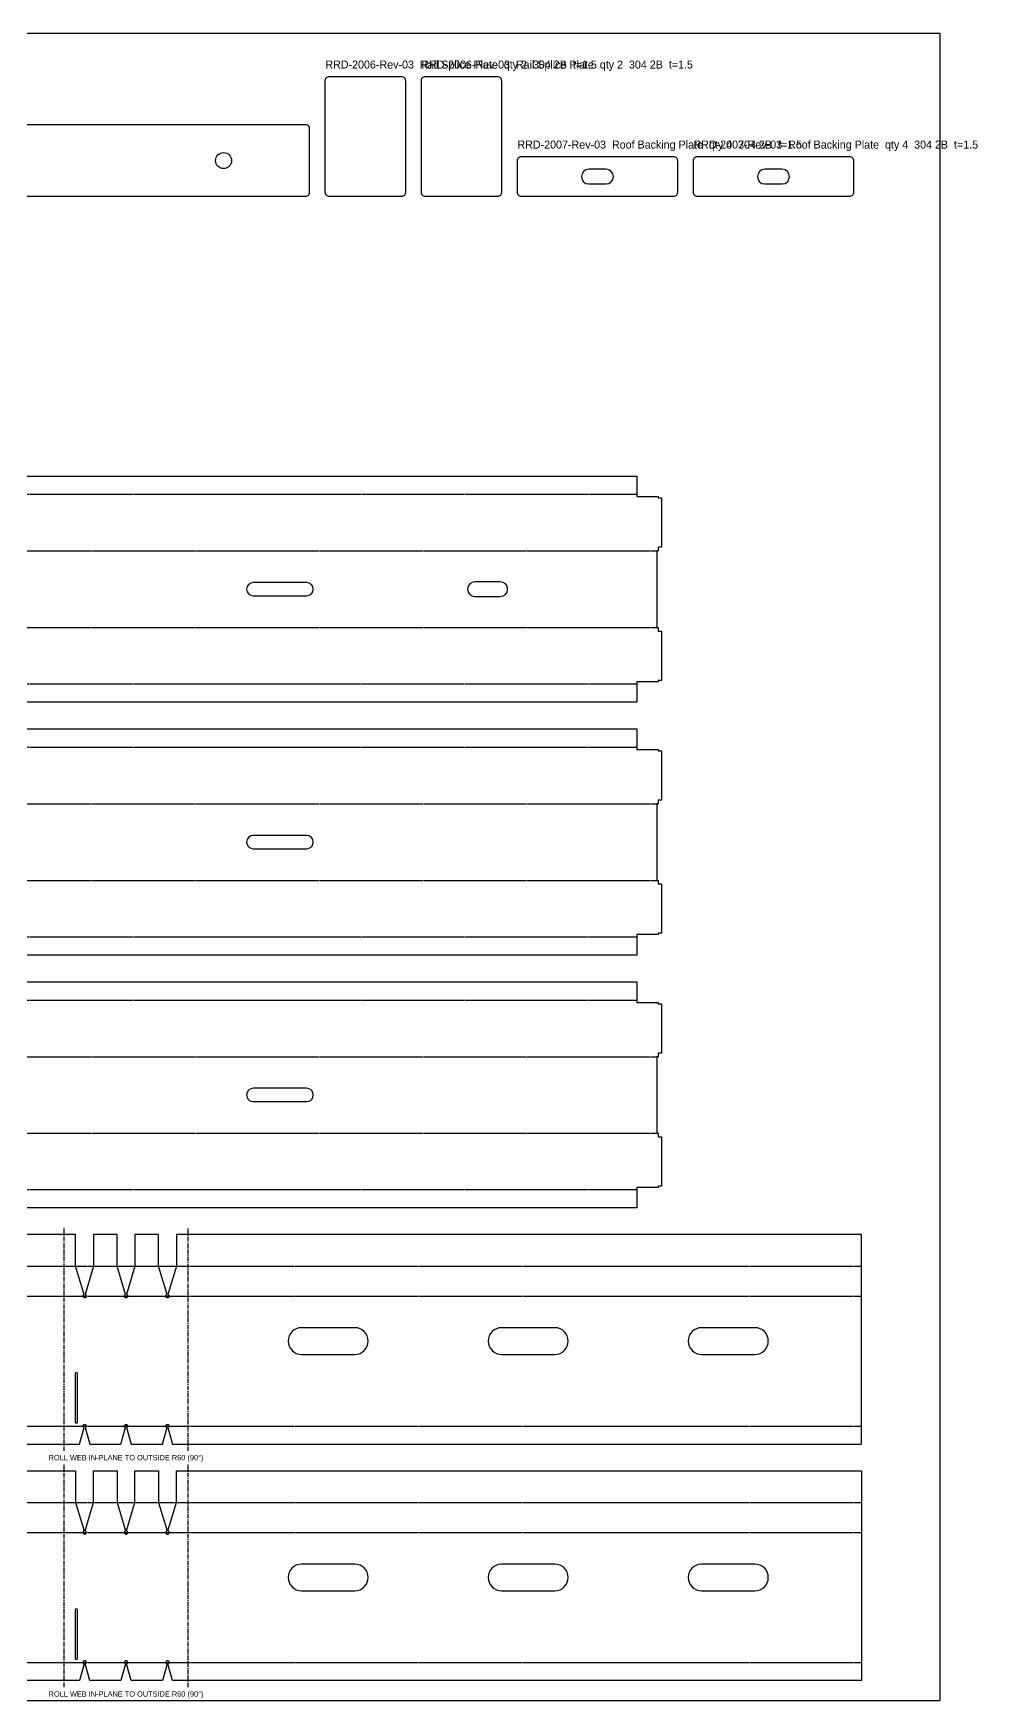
# Model space of a CAD drawing. Header units: millimetres. Extents: x 0 to 2528, y 0 to 1271.
# Drawn here: x 1820 to 2528, y 0 to 1250 of the extents above; entities that cross this region are included whole.
import ezdxf
from ezdxf.enums import TextEntityAlignment as Align

# ---------------------------------------------------------------- set-up
doc = ezdxf.new("R2010")
doc.units = ezdxf.units.MM
doc.linetypes.add('CENTER', pattern=[5.08, 3.175, -0.635, 0.635, -0.635])
doc.linetypes.add('DASHED', pattern=[1.524, 1.27, -0.254])
for name, color, linetype in [('BEND', 2, 'DASHED'), ('CUT', 7, 'Continuous'), ('NOTES', 3, 'Continuous'), ('ROLL', 4, 'CENTER')]:
    doc.layers.add(name, color=color, linetype=linetype)

msp = doc.modelspace()

# ---------------------------------------------------------------- linework, layer by layer
at = {"layer": 'BEND'}
for p, q in [((1177.5, 904.4), (2272.5, 904.4)), ((1161.5, 862), (2288.5, 862)), ((1161.5, 804.6), (2288.5, 804.6)), ((1177.5, 762.2), (2272.5, 762.2)), ((1177.5, 714.8), (2272.5, 714.8)), ((1161.5, 672.4), (2288.5, 672.4)), ((1161.5, 615), (2288.5, 615)), ((1177.5, 572.6), (2272.5, 572.6)), ((1177.5, 525.2), (2272.5, 525.2)), ((1161.5, 482.8), (2288.5, 482.8)), ((1161.5, 425.4), (2288.5, 425.4)), ((1177.5, 383.1), (2272.5, 383.1)), ((15, 325.7), (2441.1, 325.7)), ((15, 303.3), (2441.1, 303.3)), ((15, 205.9), (2441.1, 205.9)), ((15, 148.5), (2441.1, 148.5)), ((15, 126.1), (2441.1, 126.1)), ((15, 28.7), (2441.1, 28.7))]:
    msp.add_line(p, q, dxfattribs=at)
at = {"layer": 'CUT'}
for points in [[(2099, 1130.6), (2098.9, 1130.1), (2098.8, 1129.5), (2098.5, 1129), (2098.1, 1128.5), (2097.7, 1128.1), (2097.1, 1127.9), (2096.6, 1127.7), (2096, 1127.6), (2042, 1127.6), (2041.4, 1127.7), (2040.9, 1127.9), (2040.3, 1128.1), (2039.9, 1128.5), (2039.5, 1129), (2039.2, 1129.5), (2039.1, 1130.1), (2039, 1130.6), (2039, 1214.6), (2039.1, 1215.2), (2039.2, 1215.8), (2039.5, 1216.3), (2039.9, 1216.8), (2040.3, 1217.1), (2040.9, 1217.4), (2041.4, 1217.6), (2042, 1217.6), (2096, 1217.6), (2096.6, 1217.6), (2097.1, 1217.4), (2097.7, 1217.1), (2098.1, 1216.8), (2098.5, 1216.3), (2098.8, 1215.8), (2098.9, 1215.2), (2099, 1214.6)], [(2171, 1130.6), (2170.9, 1130.1), (2170.8, 1129.5), (2170.5, 1129), (2170.1, 1128.5), (2169.7, 1128.1), (2169.1, 1127.9), (2168.6, 1127.7), (2168, 1127.6), (2114, 1127.6), (2113.4, 1127.7), (2112.9, 1127.9), (2112.3, 1128.1), (2111.9, 1128.5), (2111.5, 1129), (2111.2, 1129.5), (2111.1, 1130.1), (2111, 1130.6), (2111, 1214.6), (2111.1, 1215.2), (2111.2, 1215.8), (2111.5, 1216.3), (2111.9, 1216.8), (2112.3, 1217.1), (2112.9, 1217.4), (2113.4, 1217.6), (2114, 1217.6), (2168, 1217.6), (2168.6, 1217.6), (2169.1, 1217.4), (2169.7, 1217.1), (2170.1, 1216.8), (2170.5, 1216.3), (2170.8, 1215.8), (2170.9, 1215.2), (2171, 1214.6)], [(2303, 1130.6), (2302.9, 1130.1), (2302.8, 1129.5), (2302.5, 1129), (2302.1, 1128.5), (2301.7, 1128.1), (2301.1, 1127.9), (2300.6, 1127.7), (2300, 1127.6), (2186, 1127.6), (2185.4, 1127.7), (2184.9, 1127.9), (2184.3, 1128.1), (2183.9, 1128.5), (2183.5, 1129), (2183.2, 1129.5), (2183.1, 1130.1), (2183, 1130.6), (2183, 1154.6), (2183.1, 1155.2), (2183.2, 1155.8), (2183.5, 1156.3), (2183.9, 1156.8), (2184.3, 1157.1), (2184.9, 1157.4), (2185.4, 1157.6), (2186, 1157.6), (2300, 1157.6), (2300.6, 1157.6), (2301.1, 1157.4), (2301.7, 1157.1), (2302.1, 1156.8), (2302.5, 1156.3), (2302.8, 1155.8), (2302.9, 1155.2), (2303, 1154.6)], [(2435, 1130.6), (2434.9, 1130.1), (2434.8, 1129.5), (2434.5, 1129), (2434.1, 1128.5), (2433.7, 1128.1), (2433.1, 1127.9), (2432.6, 1127.7), (2432, 1127.6), (2318, 1127.6), (2317.4, 1127.7), (2316.9, 1127.9), (2316.3, 1128.1), (2315.9, 1128.5), (2315.5, 1129), (2315.2, 1129.5), (2315.1, 1130.1), (2315, 1130.6), (2315, 1154.6), (2315.1, 1155.2), (2315.2, 1155.8), (2315.5, 1156.3), (2315.9, 1156.8), (2316.3, 1157.1), (2316.9, 1157.4), (2317.4, 1157.6), (2318, 1157.6), (2432, 1157.6), (2432.6, 1157.6), (2433.1, 1157.4), (2433.7, 1157.1), (2434.1, 1156.8), (2434.5, 1156.3), (2434.8, 1155.8), (2434.9, 1155.2), (2435, 1154.6)]]:
    msp.add_lwpolyline(points, close=True, dxfattribs=at)
for points in [[(1030, 1181.6), (2024, 1181.6), (2024.6, 1181.6), (2025.1, 1181.4), (2025.7, 1181.1), (2026.1, 1180.8), (2026.5, 1180.3), (2026.8, 1179.8), (2026.9, 1179.2), (2027, 1178.6), (2027, 1130.6), (2026.9, 1130.1), (2026.8, 1129.5), (2026.5, 1129), (2026.1, 1128.5), (2025.7, 1128.1), (2025.1, 1127.9), (2024.6, 1127.7), (2024, 1127.6), (1030, 1127.6)], [(1177.5, 918.1), (2272.5, 918.1), (2272.5, 902.7), (2288.5, 902.7), (2288.5, 901.7), (2291, 901.7), (2291, 864.7), (2288.5, 864.7), (2288.5, 862), (2287.5, 862), (2287.5, 804.6), (2288.5, 804.6), (2288.5, 801.9), (2291, 801.9), (2291, 764.9), (2288.5, 764.9), (2288.5, 763.9), (2272.5, 763.9), (2272.5, 748.5), (1177.5, 748.5)], [(1177.5, 728.5), (2272.5, 728.5), (2272.5, 713.1), (2288.5, 713.1), (2288.5, 712.1), (2291, 712.1), (2291, 675.1), (2288.5, 675.1), (2288.5, 672.4), (2287.5, 672.4), (2287.5, 615), (2288.5, 615), (2288.5, 612.3), (2291, 612.3), (2291, 575.3), (2288.5, 575.3), (2288.5, 574.3), (2272.5, 574.3), (2272.5, 558.9), (1177.5, 558.9)], [(1177.5, 538.9), (2272.5, 538.9), (2272.5, 523.5), (2288.5, 523.5), (2288.5, 522.5), (2291, 522.5), (2291, 485.5), (2288.5, 485.5), (2288.5, 482.8), (2287.5, 482.8), (2287.5, 425.4), (2288.5, 425.4), (2288.5, 422.8), (2291, 422.8), (2291, 385.8), (2288.5, 385.8), (2288.5, 384.8), (2272.5, 384.8), (2272.5, 369.4), (1177.5, 369.4)], [(601.4, 192.2), (1854.7, 192.2), (1858.2, 204.7), (1858.1, 204.7), (1857.9, 204.8), (1857.7, 205), (1857.5, 205.2), (1857.4, 205.4), (1857.4, 205.6), (1857.3, 205.9), (1857.4, 206.1), (1857.4, 206.4), (1857.5, 206.6), (1857.7, 206.8), (1857.9, 206.9), (1858.1, 207), (1858.3, 207.1), (1858.6, 207.1), (1858.8, 207.1), (1859.1, 207), (1859.3, 206.9), (1859.5, 206.8), (1859.6, 206.6), (1859.7, 206.4), (1859.8, 206.1), (1859.8, 205.9), (1859.8, 205.6), (1859.7, 205.4), (1859.6, 205.2), (1859.5, 205), (1859.3, 204.8), (1859.1, 204.7), (1858.9, 204.7), (1862.4, 192.2), (1885.8, 192.2), (1889.3, 204.7), (1889.1, 204.7), (1888.9, 204.8), (1888.7, 205), (1888.6, 205.2), (1888.4, 205.4), (1888.4, 205.6), (1888.4, 205.9), (1888.4, 206.1), (1888.4, 206.4), (1888.6, 206.6), (1888.7, 206.8), (1888.9, 206.9), (1889.1, 207), (1889.4, 207.1), (1889.6, 207.1), (1889.8, 207.1), (1890.1, 207), (1890.3, 206.9), (1890.5, 206.8), (1890.6, 206.6), (1890.8, 206.4), (1890.8, 206.1), (1890.9, 205.9), (1890.8, 205.6), (1890.8, 205.4), (1890.6, 205.2), (1890.5, 205), (1890.3, 204.8), (1890.1, 204.7), (1889.9, 204.7), (1893.4, 192.2), (1916.8, 192.2), (1920.3, 204.7), (1920.1, 204.7), (1919.9, 204.8), (1919.7, 205), (1919.6, 205.2), (1919.5, 205.4), (1919.4, 205.6), (1919.4, 205.9), (1919.4, 206.1), (1919.5, 206.4), (1919.6, 206.6), (1919.7, 206.8), (1919.9, 206.9), (1920.1, 207), (1920.4, 207.1), (1920.6, 207.1), (1920.9, 207.1), (1921.1, 207), (1921.3, 206.9), (1921.5, 206.8), (1921.7, 206.6), (1921.8, 206.4), (1921.9, 206.1), (1921.9, 205.9), (1921.9, 205.6), (1921.8, 205.4), (1921.7, 205.2), (1921.5, 205), (1921.3, 204.8), (1921.1, 204.7), (1921, 204.7), (1924.5, 192.2), (2441.1, 192.2), (2441.1, 349.4), (1927.4, 349.4), (1927.4, 325.7), (1921, 304.5), (1921.1, 304.4), (1921.3, 304.3), (1921.5, 304.2), (1921.7, 304), (1921.8, 303.7), (1921.9, 303.5), (1921.9, 303.3), (1921.9, 303), (1921.8, 302.8), (1921.7, 302.6), (1921.5, 302.4), (1921.3, 302.2), (1921.1, 302.1), (1920.9, 302), (1920.6, 302), (1920.4, 302), (1920.1, 302.1), (1919.9, 302.2), (1919.7, 302.4), (1919.6, 302.6), (1919.5, 302.8), (1919.4, 303), (1919.4, 303.3), (1919.4, 303.5), (1919.5, 303.7), (1919.6, 304), (1919.7, 304.2), (1919.9, 304.3), (1920.1, 304.4), (1920.3, 304.5), (1913.9, 325.7), (1913.9, 349.4), (1896.3, 349.4), (1896.3, 325.7), (1890, 304.5), (1890.1, 304.4), (1890.3, 304.3), (1890.5, 304.2), (1890.6, 304), (1890.8, 303.7), (1890.8, 303.5), (1890.9, 303.3), (1890.8, 303), (1890.8, 302.8), (1890.6, 302.6), (1890.5, 302.4), (1890.3, 302.2), (1890.1, 302.1), (1889.8, 302), (1889.6, 302), (1889.4, 302), (1889.1, 302.1), (1888.9, 302.2), (1888.7, 302.4), (1888.6, 302.6), (1888.4, 302.8), (1888.4, 303), (1888.4, 303.3), (1888.4, 303.5), (1888.4, 303.7), (1888.6, 304), (1888.7, 304.2), (1888.9, 304.3), (1889.1, 304.4), (1889.2, 304.5), (1882.9, 325.7), (1882.9, 349.4), (1865.3, 349.4), (1865.3, 325.7), (1858.9, 304.5), (1859.1, 304.4), (1859.3, 304.3), (1859.5, 304.2), (1859.6, 304), (1859.7, 303.7), (1859.8, 303.5), (1859.8, 303.3), (1859.8, 303), (1859.7, 302.8), (1859.6, 302.6), (1859.5, 302.4), (1859.3, 302.2), (1859.1, 302.1), (1858.8, 302), (1858.6, 302), (1858.3, 302), (1858.1, 302.1), (1857.9, 302.2), (1857.7, 302.4), (1857.5, 302.6), (1857.4, 302.8), (1857.4, 303), (1857.3, 303.3), (1857.4, 303.5), (1857.4, 303.7), (1857.5, 304), (1857.7, 304.2), (1857.9, 304.3), (1858.1, 304.4), (1858.2, 304.5), (1851.8, 325.7), (1851.8, 349.4), (604.3, 349.4)], [(604.3, 172.2), (1851.8, 172.2), (1851.8, 148.5), (1858.2, 127.3), (1858.1, 127.2), (1857.9, 127.1), (1857.7, 127), (1857.5, 126.8), (1857.4, 126.6), (1857.4, 126.3), (1857.3, 126.1), (1857.4, 125.8), (1857.4, 125.6), (1857.5, 125.4), (1857.7, 125.2), (1857.9, 125.1), (1858.1, 124.9), (1858.3, 124.9), (1858.6, 124.8), (1858.8, 124.9), (1859.1, 124.9), (1859.3, 125.1), (1859.5, 125.2), (1859.6, 125.4), (1859.7, 125.6), (1859.8, 125.8), (1859.8, 126.1), (1859.8, 126.3), (1859.7, 126.6), (1859.6, 126.8), (1859.5, 127), (1859.3, 127.1), (1859.1, 127.2), (1858.9, 127.3), (1865.3, 148.5), (1865.3, 172.2), (1882.9, 172.2), (1882.9, 148.5), (1889.2, 127.3), (1889.1, 127.2), (1888.9, 127.1), (1888.7, 127), (1888.6, 126.8), (1888.4, 126.6), (1888.4, 126.3), (1888.4, 126.1), (1888.4, 125.8), (1888.4, 125.6), (1888.6, 125.4), (1888.7, 125.2), (1888.9, 125.1), (1889.1, 124.9), (1889.4, 124.9), (1889.6, 124.8), (1889.8, 124.9), (1890.1, 124.9), (1890.3, 125.1), (1890.5, 125.2), (1890.6, 125.4), (1890.8, 125.6), (1890.8, 125.8), (1890.9, 126.1), (1890.8, 126.3), (1890.8, 126.6), (1890.6, 126.8), (1890.5, 127), (1890.3, 127.1), (1890.1, 127.2), (1890, 127.3), (1896.3, 148.5), (1896.3, 172.2), (1913.9, 172.2), (1913.9, 148.5), (1920.3, 127.3), (1920.1, 127.2), (1919.9, 127.1), (1919.7, 127), (1919.6, 126.8), (1919.5, 126.6), (1919.4, 126.3), (1919.4, 126.1), (1919.4, 125.8), (1919.5, 125.6), (1919.6, 125.4), (1919.7, 125.2), (1919.9, 125.1), (1920.1, 124.9), (1920.4, 124.9), (1920.6, 124.8), (1920.9, 124.9), (1921.1, 124.9), (1921.3, 125.1), (1921.5, 125.2), (1921.7, 125.4), (1921.8, 125.6), (1921.9, 125.8), (1921.9, 126.1), (1921.9, 126.3), (1921.8, 126.6), (1921.7, 126.8), (1921.5, 127), (1921.3, 127.1), (1921.1, 127.2), (1921, 127.3), (1927.4, 148.5), (1927.4, 172.2), (2441.1, 172.2), (2441.1, 15), (1924.5, 15), (1921, 27.5), (1921.1, 27.5), (1921.3, 27.7), (1921.5, 27.8), (1921.7, 28), (1921.8, 28.2), (1921.9, 28.5), (1921.9, 28.7), (1921.9, 28.9), (1921.8, 29.2), (1921.7, 29.4), (1921.5, 29.6), (1921.3, 29.7), (1921.1, 29.9), (1920.9, 29.9), (1920.6, 29.9), (1920.4, 29.9), (1920.1, 29.9), (1919.9, 29.7), (1919.7, 29.6), (1919.6, 29.4), (1919.5, 29.2), (1919.4, 28.9), (1919.4, 28.7), (1919.4, 28.5), (1919.5, 28.2), (1919.6, 28), (1919.7, 27.8), (1919.9, 27.7), (1920.1, 27.5), (1920.3, 27.5), (1916.8, 15), (1893.4, 15), (1889.9, 27.5), (1890.1, 27.5), (1890.3, 27.7), (1890.5, 27.8), (1890.6, 28), (1890.8, 28.2), (1890.8, 28.5), (1890.9, 28.7), (1890.8, 28.9), (1890.8, 29.2), (1890.6, 29.4), (1890.5, 29.6), (1890.3, 29.7), (1890.1, 29.9), (1889.8, 29.9), (1889.6, 29.9), (1889.4, 29.9), (1889.1, 29.9), (1888.9, 29.7), (1888.7, 29.6), (1888.6, 29.4), (1888.4, 29.2), (1888.4, 28.9), (1888.4, 28.7), (1888.4, 28.5), (1888.4, 28.2), (1888.6, 28), (1888.7, 27.8), (1888.9, 27.7), (1889.1, 27.5), (1889.3, 27.5), (1885.8, 15), (1862.4, 15), (1858.9, 27.5), (1859.1, 27.5), (1859.3, 27.7), (1859.5, 27.8), (1859.6, 28), (1859.7, 28.2), (1859.8, 28.5), (1859.8, 28.7), (1859.8, 28.9), (1859.7, 29.2), (1859.6, 29.4), (1859.5, 29.6), (1859.3, 29.7), (1859.1, 29.9), (1858.8, 29.9), (1858.6, 29.9), (1858.3, 29.9), (1858.1, 29.9), (1857.9, 29.7), (1857.7, 29.6), (1857.5, 29.4), (1857.4, 29.2), (1857.4, 28.9), (1857.3, 28.7), (1857.4, 28.5), (1857.4, 28.2), (1857.5, 28), (1857.7, 27.8), (1857.9, 27.7), (1858.1, 27.5), (1858.2, 27.5), (1854.7, 15), (601.4, 15)]]:
    msp.add_lwpolyline(points, dxfattribs=at)
for points in [[(2249.5, 1137.1, 1), (2249.5, 1148.1), (2236.5, 1148.1, 1), (2236.5, 1137.1)], [(2381.5, 1137.1, 1), (2381.5, 1148.1), (2368.5, 1148.1, 1), (2368.5, 1137.1)], [(2025, 828.3, 1), (2025, 838.3), (1985, 838.3, 1), (1985, 828.3)], [(2170.2, 827.8, 1), (2170.2, 838.8), (2151.2, 838.8, 1), (2151.2, 827.8)], [(2025, 638.7, 1), (2025, 648.7), (1985, 648.7, 1), (1985, 638.7)], [(2025, 449.1, 1), (2025, 459.1), (1985, 459.1, 1), (1985, 449.1)], [(2061.1, 259.6, 1), (2061.1, 279.6), (2021.1, 279.6, 1), (2021.1, 259.6)], [(2211.1, 259.6, 1), (2211.1, 279.6), (2171.1, 279.6, 1), (2171.1, 259.6)], [(2361.1, 259.6, 1), (2361.1, 279.6), (2321.1, 279.6, 1), (2321.1, 259.6)], [(1851.4, 209, 1), (1853.2, 209), (1853.2, 245.2, 1), (1851.4, 245.2)], [(2061.1, 82.4, 1), (2061.1, 102.4), (2021.1, 102.4, 1), (2021.1, 82.4)], [(2211.1, 82.4, 1), (2211.1, 102.4), (2171.1, 102.4, 1), (2171.1, 82.4)], [(2361.1, 82.4, 1), (2361.1, 102.4), (2321.1, 102.4, 1), (2321.1, 82.4)], [(1853.2, 68, 1), (1851.4, 68), (1851.4, 31.8, 1), (1853.2, 31.8)]]:
    msp.add_lwpolyline(points, format="xyb", close=True, dxfattribs=at)
msp.add_circle((1962.7, 1154.6), 6, dxfattribs=at)
at = {"layer": 'NOTES'}
msp.add_lwpolyline([(0, 0), (2500, 0), (2500, 1250), (0, 1250)], close=True, dxfattribs=at)
at = {"layer": 'ROLL'}
for p, q in [((1843.1, 187.2), (1843.1, 354.4)), ((1936.1, 187.2), (1936.1, 354.4)), ((1843.1, 10), (1843.1, 177.2)), ((1936.1, 10), (1936.1, 177.2))]:
    msp.add_line(p, q, dxfattribs=at)

# ---------------------------------------------------------------- texts
at = {"layer": 'NOTES'}
for s, p in [('RRD-2006-Rev-03  Rail Splice Plate  qty 2  304 2B  t=1.5', (2039, 1223.6)), ('RRD-2006-Rev-03  Rail Splice Plate  qty 2  304 2B  t=1.5', (2111, 1223.6)), ('RRD-2007-Rev-03  Roof Backing Plate  qty 4  304 2B  t=1.5', (2183, 1163.6)), ('RRD-2007-Rev-03  Roof Backing Plate  qty 4  304 2B  t=1.5', (2315, 1163.6))]:
    msp.add_text(s, height=6, dxfattribs=at).set_placement(p)
at = {"layer": 'ROLL'}
for p in [(1889.6, 180.2), (1889.6, 3)]:
    msp.add_text('ROLL WEB IN-PLANE TO OUTSIDE R60 (90°)', height=4, dxfattribs=at).set_placement(p, align=Align.CENTER)

doc.saveas('drawing.dxf')
